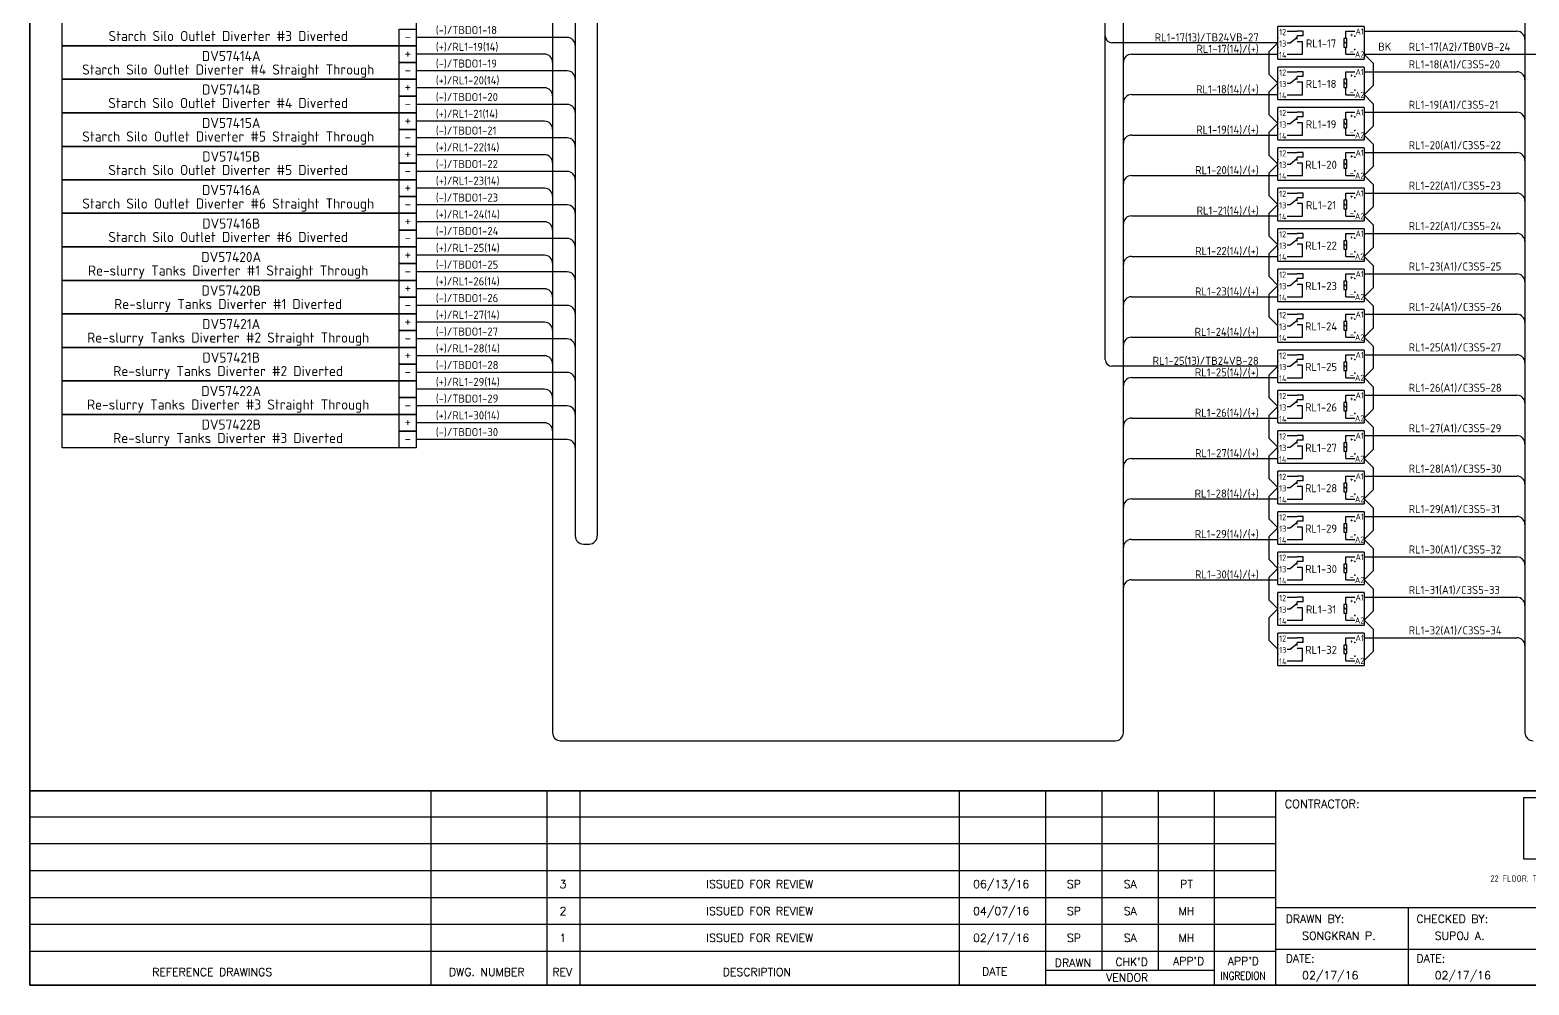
# Model space of a CAD drawing. Header units: inches. Extents: x 579627 to 667544, y 458630 to 507164.
# Drawn here: x 632609 to 634833, y 489908 to 491325 of the extents above; entities that cross this region are included whole.
import ezdxf
from ezdxf.enums import TextEntityAlignment as Align

# ---------------------------------------------------------------- set-up
doc = ezdxf.new("R2010")
doc.units = ezdxf.units.IN
doc.header["$MEASUREMENT"] = 0
for name, color, linetype in [('GT_1', 9, 'Continuous'), ('HELPPOINT', 7, 'Continuous'), ('MEMBER', 7, 'Continuous'), ('power', 7, 'Continuous')]:
    doc.layers.add(name, color=color, linetype=linetype)
doc.styles.add('HTX11', font='O8111901')
doc.styles.add('ISO3098B', font='ISO3098B.shx')
doc.styles.add('ROMANS', font='romans.shx', dxfattribs={"width": 0.85, "height": 25})

# ---------------------------------------------------------------- blocks, each defined once
blk = doc.blocks.new('TPA')
at = {"color": 0}
for p, q in [((565225.5, 502262.6), (565225.5, 502159)), ((565225.5, 502262.6), (565640.1, 502262.6)), ((565225.5, 502159), (565640.1, 502159))]:
    blk.add_line(p, q, dxfattribs=at)
at = {"layer": 'GT_1', "color": 4, "flags": 128}
for points in [[(563383.4, 501946.4), (563383.4, 502273.8)], [(563578.8, 501946.4), (563578.8, 502273.8)], [(563634.6, 501946.4), (563634.6, 502273.8)], [(564274, 501946.4), (564274, 502273.8)], [(564419.8, 501946.4), (564419.8, 502273.8)], [(564514.7, 501971.1), (564514.7, 502273.8)], [(564609.7, 501971.2), (564609.7, 502273.8)], [(564704.3, 501946.4), (564704.3, 502273.8)], [(564807.7, 501946.4), (564807.7, 502273.8)], [(564807.7, 502229.7), (562706.8, 502229.7)], [(564807.7, 502184.4), (562706.8, 502184.4)], [(564807.7, 502139.1), (562706.8, 502139.1)], [(564807.7, 502093.7), (562706.8, 502093.7)], [(565702.1, 502076.3), (564807.7, 502076.3)], [(565031.3, 501946.4), (565031.3, 502076.3)], [(564807.7, 502048.3), (562706.8, 502048.3)], [(564807.6, 502003), (562706.8, 502003)], [(565702.1, 502006.4), (564807.7, 502006.4)], [(564704.3, 501971.1), (564419.8, 501971.1)]]:
    blk.add_lwpolyline(points, dxfattribs=at)
at = {"layer": 'HELPPOINT', "color": 4, "lineweight": 35}
for p, q in [((562706.8, 501946.4), (562706.8, 505019.3)), ((562706.8, 501946.4), (562706.8, 505019.3)), ((567131, 501946.4), (562706.8, 501946.4)), ((567131, 501946.4), (562706.8, 501946.4))]:
    blk.add_line(p, q, dxfattribs=at)
at = {"layer": 'MEMBER', "color": 4, "lineweight": 35}
blk.add_line((562706.8, 502273.8), (567131, 502273.8), dxfattribs=at)
blk.add_line((562706.8, 502273.8), (567131, 502273.8), dxfattribs=at)
at = {"color": 4, "insert": (565640.9, 502148.9), "char_height": 10.5571, "width": 527.854, "attachment_point": 3, "style": 'ISO3098B'}
blk.add_mtext('ROCKWELL AUTOMATION THAI CO.,LTD.\\P22 FLOOR. TP&T BUILDING. 1 VIBHAVADEE 19, VIBHAVADEE-RANGSIT RD. CHATUCHAK, CHATUCHAK, BANGKOK 10900 THAILAND\\PTEL +66 (0) 2936-1500 FAX +66 (0) 2936-1511', dxfattribs=at)
at = {"style": 'HTX11'}
for tag, p in [('A', (566704.3, 502037.1)), ('B', (567038.2, 501963.3))]:
    blk.add_attdef(tag, text='', height=16.8, dxfattribs=at).set_placement(p, align=Align.MIDDLE_CENTER)
at = {"layer": 'MEMBER', "color": 4, "ltscale": 0.8, "style": 'ROMANS'}
for s, height, p in [('CONTRACTOR:', 14.035, (564822.6, 502244.9)), ('DRAWN BY:', 13.49, (564824.3, 502051.1)), ('CHECKED BY:', 13.495, (565044.7, 502051.1)), ('SONGKRAN P.', 13.495, (564852.1, 502022.7)), ('SUPOJ A.', 13.49, (565075.6, 502022.7)), ("APP'D", 13.49, (564634.3, 501980.1)), ("APP'D", 13.49, (564726.6, 501980.1)), ('DATE:', 13.49, (564824.3, 501984.5)), ('DATE:', 13.49, (565044.7, 501984.5)), ('REFERENCE DRAWINGS', 13.495, (562912.9, 501961.6)), ('DWG. NUMBER', 13.495, (563413.2, 501961.6)), ('REV', 13.49, (563587.7, 501961.6)), ('DESCRIPTION', 13.495, (563875, 501961.6)), ('DATE', 13.49, (564312.3, 501962.5)), ('DRAWN', 13.49, (564435, 501977.3)), ("CHK'D", 13.49, (564537, 501978.7)), ('02/17/16', 13.49, (564852.1, 501956)), ('02/17/16', 13.49, (565075.6, 501956)), ('VENDOR', 13.49, (564521.5, 501952.2))]:
    blk.add_text(s, height=height, dxfattribs=at).set_placement(p)
for s, height, p in [('3', 13.5, (563605.6, 502116.6)), ('ISSUED FOR REVIEW', 13.495, (563937.5, 502116.6)), ('06/13/16', 13.49, (564344.6, 502116.6)), ('SP', 13.49, (564467.2, 502116.6)), ('SA', 13.49, (564562.1, 502116.6)), ('PT', 13.49, (564657, 502116.6)), ('2', 13.5, (563605.6, 502071.2)), ('ISSUED FOR REVIEW', 13.495, (563937.5, 502071.2)), ('04/07/16', 13.49, (564344.6, 502071.2)), ('SP', 13.49, (564467.2, 502071.2)), ('SA', 13.49, (564562.1, 502071.2)), ('MH', 13.49, (564657, 502071.2)), ('1', 13.5, (563605.6, 502025.8)), ('ISSUED FOR REVIEW', 13.495, (563937.5, 502025.8)), ('02/17/16', 13.49, (564344.6, 502025.8)), ('SP', 13.49, (564467.2, 502025.8)), ('SA', 13.49, (564562.1, 502025.8)), ('MH', 13.49, (564657, 502025.8))]:
    blk.add_text(s, height=height, dxfattribs=at).set_placement(p, align=Align.MIDDLE_CENTER)
at = {"layer": 'MEMBER', "color": 4, "ltscale": 0.8, "style": 'ROMANS', "width": 0.8}
blk.add_text('INGREDION', height=13.49, dxfattribs=at).set_placement((564714.3, 501955.4))
blk = doc.blocks.new('700RL')
at = {"color": 1}
for p, q in [((625568.7, 491781.9), (625568.7, 491830)), ((625696.8, 491830), (625568.7, 491830)), ((625568.7, 491781.9), (625568.7, 491830)), ((625696.8, 491830), (625696.8, 491781.9)), ((625582.5, 491823), (625597.4, 491823)), ((625582.5, 491806), (625586.6, 491806)), ((625586.6, 491806), (625597.4, 491814.5)), ((625606.3, 491823), (625597.4, 491823)), ((625606.3, 491816.1), (625597.4, 491816.1)), ((625597.4, 491811.5), (625597.4, 491816.1)), ((625604.9, 491807.3), (625597.4, 491807.3)), ((625604.9, 491788.9), (625604.9, 491807.3)), ((625606.3, 491816.1), (625606.3, 491823)), ((625666.4, 491808.2), (625670.9, 491803.7)), ((625669.2, 491823), (625682.9, 491823)), ((625669.2, 491812.2), (625669.2, 491823)), ((625568.7, 491781.9), (625696.8, 491781.9)), ((625582.5, 491788.9), (625604.9, 491788.9)), ((625669.2, 491788.9), (625669.2, 491799.7)), ((625669.2, 491788.9), (625682.9, 491788.9))]:
    blk.add_line(p, q, dxfattribs=at)
blk.add_lwpolyline([(625670.9, 491799.7), (625670.9, 491812.2), (625666.4, 491812.2), (625666.4, 491799.7)], close=True, dxfattribs=at)
for p in [(625568.7, 491813), (625682.9, 491816), (625568.7, 491799), (625682.9, 491795.9)]:
    blk.add_point(p, dxfattribs=at)
at = {"color": 1, "style": 'ISO3098B'}
for s, p in [('12', (625575.8, 491821.8)), ('A1', (625690, 491822.7)), ('13', (625575.8, 491804.8)), ('+', (625678.2, 491818.4)), ('+', (625678.2, 491818.4)), ('14', (625575.8, 491787.8)), ('-', (625678.2, 491793.3)), ('A2', (625690, 491788.7))]:
    blk.add_text(s, height=9.12, dxfattribs=at).set_placement(p, align=Align.MIDDLE)

msp = doc.modelspace()

# ---------------------------------------------------------------- linework, layer by layer
at = {"color": 1}
for p, q in [((634204.6, 490836), (634204.6, 492337)), ((634460.9, 491306), (634214.6, 491306)), ((634460.9, 491306), (634447.5, 491292.6)), ((634447.5, 491292.6), (634447.5, 491259.4)), ((634460.9, 491246), (634447.5, 491259.4)), ((634460.9, 491246), (634447.5, 491232.6)), ((634447.5, 491232.6), (634447.5, 491199.4)), ((634460.9, 491186), (634447.5, 491199.4)), ((634460.9, 491186), (634447.5, 491172.6)), ((634447.5, 491172.6), (634447.5, 491139.4)), ((634460.9, 491126), (634447.5, 491139.4)), ((634460.9, 491126), (634447.5, 491112.6)), ((634447.5, 491112.6), (634447.5, 491079.4)), ((634460.9, 491066), (634447.5, 491079.4)), ((634460.9, 491066), (634447.5, 491052.6)), ((634447.5, 491052.6), (634447.5, 491019.4)), ((634460.9, 491006), (634447.5, 491019.4)), ((634460.9, 491006), (634447.5, 490992.6)), ((634447.5, 490992.6), (634447.5, 490959.4)), ((634460.9, 490946), (634447.5, 490959.4)), ((634460.9, 490946), (634447.5, 490932.6)), ((634447.5, 490932.6), (634447.5, 490899.4)), ((634460.9, 490886), (634447.5, 490899.4)), ((634460.9, 490826), (634214.6, 490826)), ((634460.9, 490826), (634447.5, 490812.6)), ((634447.5, 490812.6), (634447.5, 490779.4)), ((634460.9, 490766), (634447.5, 490779.4)), ((634460.9, 490766), (634447.5, 490752.6)), ((634447.5, 490752.6), (634447.5, 490719.4)), ((634460.9, 490706), (634447.5, 490719.4)), ((634460.9, 490706), (634447.5, 490692.6)), ((634447.5, 490692.6), (634447.5, 490659.4)), ((634460.9, 490646), (634447.5, 490659.4)), ((634460.9, 490646), (634447.5, 490632.6)), ((634447.5, 490632.6), (634447.5, 490599.4)), ((634460.9, 490586), (634447.5, 490599.4)), ((634460.9, 490586), (634447.5, 490572.6)), ((634447.5, 490572.6), (634447.5, 490539.4)), ((634460.9, 490526), (634447.5, 490539.4)), ((634460.9, 490526), (634447.5, 490512.6)), ((634447.5, 490512.6), (634447.5, 490479.4)), ((634460.9, 490466), (634447.5, 490479.4)), ((634460.9, 490466), (634447.5, 490452.6)), ((634447.5, 490452.6), (634447.5, 490419.4)), ((634460.9, 490406), (634447.5, 490419.4))]:
    msp.add_line(p, q, dxfattribs=at)
at = {"color": 4}
for p, q in [((634827.5, 492271), (634827.5, 490282.1)), ((634231.5, 490282.1), (634231.5, 492237)), ((633384.5, 492172.1), (633384.5, 490282.1)), ((634588.9, 491323), (634815.5, 491323)), ((633372.5, 491289.1), (633181.9, 491289.1)), ((634243.5, 491289), (634460.9, 491289)), ((634588.9, 491263), (634815.5, 491263)), ((633372.5, 491239.3), (633181.9, 491239.3)), ((634243.5, 491229), (634460.9, 491229)), ((633372.5, 491189.6), (633181.9, 491189.6)), ((634588.9, 491203), (634815.5, 491203)), ((634243.5, 491169), (634460.9, 491169)), ((633372.5, 491139.9), (633181.9, 491139.9)), ((634588.9, 491143), (634815.5, 491143)), ((634243.5, 491109), (634460.9, 491109)), ((633372.5, 491090.2), (633181.9, 491090.2)), ((634588.9, 491083), (634815.5, 491083)), ((634243.5, 491049), (634460.9, 491049)), ((633372.5, 491040.4), (633181.9, 491040.4)), ((634588.9, 491023), (634815.5, 491023)), ((633372.5, 490990.7), (633181.9, 490990.7)), ((634243.5, 490989), (634460.9, 490989)), ((634588.9, 490963), (634815.5, 490963)), ((633372.5, 490941), (633181.9, 490941)), ((634243.5, 490929), (634460.9, 490929)), ((634588.9, 490903), (634815.5, 490903)), ((633372.5, 490891.3), (633181.9, 490891.3)), ((634243.5, 490869), (634460.9, 490869)), ((633372.5, 490841.5), (633181.9, 490841.5)), ((634588.9, 490843), (634815.5, 490843)), ((634243.5, 490809), (634460.9, 490809)), ((633372.5, 490791.8), (633181.9, 490791.8)), ((634588.9, 490783), (634815.5, 490783)), ((633372.5, 490742.1), (633181.9, 490742.1)), ((634243.5, 490749), (634460.9, 490749)), ((634588.9, 490723), (634815.5, 490723)), ((634243.5, 490689), (634460.9, 490689)), ((634588.9, 490663), (634815.5, 490663)), ((634243.5, 490629), (634460.9, 490629)), ((634588.9, 490603), (634815.5, 490603)), ((634243.5, 490569), (634460.9, 490569)), ((634588.9, 490543), (634815.5, 490543)), ((634243.5, 490509), (634460.9, 490509)), ((634588.9, 490483), (634815.5, 490483)), ((634588.9, 490423), (634815.5, 490423)), ((633396.5, 490270.1), (634219.5, 490270.1))]:
    msp.add_line(p, q, dxfattribs=at)
at = {"color": 0}
for p, q in [((633418.2, 492147.2), (633418.2, 490574.1)), ((633450.9, 492147.2), (633450.9, 490574.1)), ((633406.2, 491313.9), (633181.9, 491313.9)), ((634588.9, 491289), (634602.3, 491275.6)), ((634588.9, 491289), (634861.4, 491289)), ((634602.3, 491275.6), (634602.3, 491242.4)), ((633406.2, 491264.2), (633181.9, 491264.2)), ((634588.9, 491229), (634602.3, 491242.4)), ((634588.9, 491229), (634602.3, 491215.6)), ((633406.2, 491214.5), (633181.9, 491214.5)), ((634602.3, 491215.6), (634602.3, 491182.4)), ((634588.9, 491169), (634602.3, 491182.4)), ((633406.2, 491164.8), (633181.9, 491164.8)), ((634588.9, 491169), (634602.3, 491155.6)), ((634602.3, 491155.6), (634602.3, 491122.4)), ((633406.2, 491115), (633181.9, 491115)), ((634588.9, 491109), (634602.3, 491122.4)), ((634588.9, 491109), (634602.3, 491095.6)), ((634602.3, 491095.6), (634602.3, 491062.4)), ((633406.2, 491065.3), (633181.9, 491065.3)), ((634588.9, 491049), (634602.3, 491062.4)), ((634588.9, 491049), (634602.3, 491035.6)), ((634602.3, 491035.6), (634602.3, 491002.4)), ((633406.2, 491015.6), (633181.9, 491015.6)), ((634588.9, 490989), (634602.3, 491002.4)), ((634588.9, 490989), (634602.3, 490975.6)), ((633406.2, 490965.9), (633181.9, 490965.9)), ((634602.3, 490975.6), (634602.3, 490942.4)), ((634588.9, 490929), (634602.3, 490942.4)), ((633406.2, 490916.1), (633181.9, 490916.1)), ((634588.9, 490929), (634602.3, 490915.6)), ((634602.3, 490915.6), (634602.3, 490882.4)), ((634588.9, 490869), (634602.3, 490882.4)), ((633406.2, 490866.4), (633181.9, 490866.4)), ((634588.9, 490869), (634602.3, 490855.6)), ((634602.3, 490855.6), (634602.3, 490822.4)), ((633406.2, 490816.7), (633181.9, 490816.7)), ((634588.9, 490809), (634602.3, 490822.4)), ((634588.9, 490809), (634602.3, 490795.6)), ((634602.3, 490795.6), (634602.3, 490762.4)), ((633406.2, 490767), (633181.9, 490767)), ((634588.9, 490749), (634602.3, 490762.4)), ((634588.9, 490749), (634602.3, 490735.6)), ((633406.2, 490717.2), (633181.9, 490717.2)), ((634602.3, 490735.6), (634602.3, 490702.4)), ((634588.9, 490689), (634602.3, 490702.4)), ((634588.9, 490689), (634602.3, 490675.6)), ((634602.3, 490675.6), (634602.3, 490642.4)), ((634588.9, 490629), (634602.3, 490642.4)), ((634588.9, 490629), (634602.3, 490615.6)), ((634602.3, 490615.6), (634602.3, 490582.4)), ((634588.9, 490569), (634602.3, 490582.4)), ((633430.2, 490562.1), (633438.9, 490562.1)), ((634588.9, 490569), (634602.3, 490555.6)), ((634602.3, 490555.6), (634602.3, 490522.4)), ((634588.9, 490509), (634602.3, 490522.4)), ((634588.9, 490509), (634602.3, 490495.6)), ((634602.3, 490495.6), (634602.3, 490462.4)), ((634588.9, 490449), (634602.3, 490462.4)), ((634588.9, 490449), (634602.3, 490435.6)), ((634602.3, 490435.6), (634602.3, 490402.4)), ((634588.9, 490389), (634602.3, 490402.4))]:
    msp.add_line(p, q, dxfattribs=at)
at = {"color": 2}
for points in [[(632656.6, 491351.2), (633181.9, 491351.2), (633181.9, 491301.5), (632656.6, 491301.5)], [(632656.6, 491301.5), (633181.9, 491301.5), (633181.9, 491251.8), (632656.6, 491251.8)], [(632656.6, 491251.8), (633181.9, 491251.8), (633181.9, 491202), (632656.6, 491202)], [(632656.6, 491202), (633181.9, 491202), (633181.9, 491152.3), (632656.6, 491152.3)], [(632656.6, 491152.3), (633181.9, 491152.3), (633181.9, 491102.6), (632656.6, 491102.6)], [(632656.6, 491102.6), (633181.9, 491102.6), (633181.9, 491052.9), (632656.6, 491052.9)], [(632656.6, 491052.9), (633181.9, 491052.9), (633181.9, 491003.2), (632656.6, 491003.2)], [(632656.6, 491003.2), (633181.9, 491003.2), (633181.9, 490953.4), (632656.6, 490953.4)], [(632656.6, 490953.4), (633181.9, 490953.4), (633181.9, 490903.7), (632656.6, 490903.7)], [(632656.6, 490903.7), (633181.9, 490903.7), (633181.9, 490854), (632656.6, 490854)], [(632656.6, 490854), (633181.9, 490854), (633181.9, 490804.3), (632656.6, 490804.3)], [(632656.6, 490804.3), (633181.9, 490804.3), (633181.9, 490754.5), (632656.6, 490754.5)], [(632656.6, 490754.5), (633181.9, 490754.5), (633181.9, 490704.8), (632656.6, 490704.8)]]:
    msp.add_lwpolyline(points, close=True, dxfattribs=at)
at = {"color": 0}
for points in [[(633157, 491326.4), (633181.9, 491326.4), (633181.9, 491301.5), (633157, 491301.5)], [(633157, 491276.6), (633181.9, 491276.6), (633181.9, 491251.8), (633157, 491251.8)], [(633157, 491226.9), (633181.9, 491226.9), (633181.9, 491202), (633157, 491202)], [(633157, 491177.2), (633181.9, 491177.2), (633181.9, 491152.3), (633157, 491152.3)], [(633157, 491127.5), (633181.9, 491127.5), (633181.9, 491102.6), (633157, 491102.6)], [(633157, 491077.7), (633181.9, 491077.7), (633181.9, 491052.9), (633157, 491052.9)], [(633157, 491028), (633181.9, 491028), (633181.9, 491003.2), (633157, 491003.2)], [(633157, 490978.3), (633181.9, 490978.3), (633181.9, 490953.4), (633157, 490953.4)], [(633157, 490928.6), (633181.9, 490928.6), (633181.9, 490903.7), (633157, 490903.7)], [(633157, 490878.8), (633181.9, 490878.8), (633181.9, 490854), (633157, 490854)], [(633157, 490829.1), (633181.9, 490829.1), (633181.9, 490804.3), (633157, 490804.3)], [(633157, 490779.4), (633181.9, 490779.4), (633181.9, 490754.5), (633157, 490754.5)], [(633157, 490729.7), (633181.9, 490729.7), (633181.9, 490704.8), (633157, 490704.8)]]:
    msp.add_lwpolyline(points, close=True, dxfattribs=at)
at = {"color": 1}
for points in [[(633157, 491301.5), (633181.9, 491301.5), (633181.9, 491276.6), (633157, 491276.6)], [(633157, 491251.8), (633181.9, 491251.8), (633181.9, 491226.9), (633157, 491226.9)], [(633157, 491202), (633181.9, 491202), (633181.9, 491177.2), (633157, 491177.2)], [(633157, 491152.3), (633181.9, 491152.3), (633181.9, 491127.5), (633157, 491127.5)], [(633157, 491102.6), (633181.9, 491102.6), (633181.9, 491077.7), (633157, 491077.7)], [(633157, 491052.9), (633181.9, 491052.9), (633181.9, 491028), (633157, 491028)], [(633157, 491003.2), (633181.9, 491003.2), (633181.9, 490978.3), (633157, 490978.3)], [(633157, 490953.4), (633181.9, 490953.4), (633181.9, 490928.6), (633157, 490928.6)], [(633157, 490903.7), (633181.9, 490903.7), (633181.9, 490878.8), (633157, 490878.8)], [(633157, 490854), (633181.9, 490854), (633181.9, 490829.1), (633157, 490829.1)], [(633157, 490804.3), (633181.9, 490804.3), (633181.9, 490779.4), (633157, 490779.4)], [(633157, 490754.5), (633181.9, 490754.5), (633181.9, 490729.7), (633157, 490729.7)]]:
    msp.add_lwpolyline(points, close=True, dxfattribs=at)
for centre in [(634214.6, 491316), (634214.6, 490836)]:
    msp.add_arc(centre, 10, 180, 270, dxfattribs=at)
at = {"color": 4}
for centre, start, end in [((634815.5, 491311), 0, 90), ((633372.5, 491277.1), 0, 90), ((634243.5, 491277), 90, 180), ((634815.5, 491251), 0, 90), ((633372.5, 491227.3), 0, 90), ((634243.5, 491217), 90, 180), ((633372.5, 491177.6), 0, 90), ((634815.5, 491191), 0, 90), ((634243.5, 491157), 90, 180), ((633372.5, 491127.9), 0, 90), ((634815.5, 491131), 0, 90), ((634243.5, 491097), 90, 180), ((633372.5, 491078.2), 0, 90), ((634815.5, 491071), 0, 90), ((634243.5, 491037), 90, 180), ((633372.5, 491028.4), 0, 90), ((634815.5, 491011), 0, 90), ((633372.5, 490978.7), 0, 90), ((634243.5, 490977), 90, 180), ((634815.5, 490951), 0, 90), ((633372.5, 490929), 0, 90), ((634243.5, 490917), 90, 180), ((634815.5, 490891), 0, 90), ((633372.5, 490879.3), 0, 90), ((634243.5, 490857), 90, 180), ((633372.5, 490829.5), 0, 90), ((634815.5, 490831), 0, 90), ((634243.5, 490797), 90, 180), ((633372.5, 490779.8), 0, 90), ((634815.5, 490771), 0, 90), ((633372.5, 490730.1), 0, 90), ((634243.5, 490737), 90, 180), ((634815.5, 490711), 0, 90), ((634243.5, 490677), 90, 180), ((634815.5, 490651), 0, 90), ((634243.5, 490617), 90, 180), ((634815.5, 490591), 0, 90), ((634243.5, 490557), 90, 180), ((634815.5, 490531), 0, 90), ((634243.5, 490497), 90, 180), ((634815.5, 490471), 0, 90), ((634815.5, 490411), 0, 90), ((633396.5, 490282.1), 180, 270), ((634219.5, 490282.1), 270, 0), ((634839.5, 490282.1), 180, 270)]:
    msp.add_arc(centre, 12, start, end, dxfattribs=at)
at = {"color": 0}
for centre, start, end in [((633406.2, 491301.9), 0, 90), ((633406.2, 491252.2), 0, 90), ((633406.2, 491202.5), 0, 90), ((633406.2, 491152.8), 0, 90), ((633406.2, 491103), 0, 90), ((633406.2, 491053.3), 0, 90), ((633406.2, 491003.6), 0, 90), ((633406.2, 490953.9), 0, 90), ((633406.2, 490904.1), 0, 90), ((633406.2, 490854.4), 0, 90), ((633406.2, 490804.7), 0, 90), ((633406.2, 490755), 0, 90), ((633406.2, 490705.2), 0, 90), ((633430.2, 490574.1), 180, 270), ((633438.9, 490574.1), 270, 360)]:
    msp.add_arc(centre, 12, start, end, dxfattribs=at)

# ---------------------------------------------------------------- block references
at = {"xscale": 0.8800000000046566, "yscale": 0.8800000000046566, "zscale": 0.8800000000000001}
msp.add_blockref('TPA', (137427, 48194.8), dxfattribs=at)
at = {"color": 0}
for p in [(8892.2, -500), (8892.2, -560), (8892.2, -620), (8892.2, -680), (8892.2, -740), (8892.2, -800), (8892.2, -860), (8892.2, -920), (8892.2, -980), (8892.2, -1040), (8892.2, -1100), (8892.2, -1160), (8892.2, -1220), (8892.2, -1280), (8892.2, -1340), (8892.2, -1400)]:
    msp.add_blockref('700RL', p, dxfattribs=at)

# ---------------------------------------------------------------- texts
at = {"color": 4, "style": 'ISO3098B'}
for s, p in [('Starch Silo Outlet Diverter #3 Diverted ', (632907.7, 491316)), ('DV57414A', (632907.7, 491286.3)), ('Starch Silo Outlet Diverter #4 Straight Through ', (632907.7, 491266.3)), ('DV57414B', (632907.7, 491236.6)), ('Starch Silo Outlet Diverter #4 Diverted ', (632907.7, 491216.6)), ('DV57415A', (632907.7, 491186.9)), ('Starch Silo Outlet Diverter #5 Straight Through ', (632907.7, 491166.9)), ('DV57415B', (632907.7, 491137.2)), ('Starch Silo Outlet Diverter #5 Diverted ', (632907.7, 491117.2)), ('DV57416A', (632907.7, 491087.4)), ('Starch Silo Outlet Diverter #6 Straight Through ', (632907.7, 491067.4)), ('DV57416B', (632907.7, 491037.7)), ('Starch Silo Outlet Diverter #6 Diverted ', (632907.7, 491017.7)), ('DV57420A', (632907.7, 490988)), ('Re-slurry Tanks Diverter #1 Straight Through ', (632907.7, 490968)), ('DV57420B', (632907.7, 490938.3)), ('Re-slurry Tanks Diverter #1 Diverted ', (632907.7, 490918.3)), ('DV57421A', (632907.7, 490888.5)), ('Re-slurry Tanks Diverter #2 Straight Through ', (632907.7, 490868.5)), ('Re-slurry Tanks Diverter #2 Diverted ', (632907.7, 490818.8)), ('DV57421B', (632907.7, 490838.8)), ('DV57422A', (632907.7, 490789.1)), ('Re-slurry Tanks Diverter #3 Straight Through ', (632907.7, 490769.1)), ('DV57422B', (632907.7, 490739.4)), ('Re-slurry Tanks Diverter #3 Diverted ', (632907.7, 490719.4))]:
    msp.add_text(s, height=15, dxfattribs=at).set_placement(p, align=Align.MIDDLE_CENTER)
at = {"color": 0, "style": 'ISO3098B'}
for s, p in [('(-)/TBDO1-18', (633211.2, 491318.9)), ('BK', (634609.8, 491294.2)), ('RL1-17(A2)/TB0VB-24', (634654.9, 491294)), ('(-)/TBDO1-19', (633211.2, 491269.2)), ('(-)/TBDO1-20', (633211.2, 491219.5)), ('(-)/TBDO1-21', (633211.2, 491169.7)), ('(-)/TBDO1-22', (633211.2, 491120)), ('(-)/TBDO1-23', (633211.2, 491070.3)), ('(-)/TBDO1-24', (633211.2, 491020.6)), ('(-)/TBDO1-25', (633211.2, 490970.8)), ('(-)/TBDO1-26', (633211.2, 490921.1)), ('(-)/TBDO1-27', (633211.2, 490871.4)), ('(-)/TBDO1-28', (633211.2, 490821.7)), ('(-)/TBDO1-29', (633211.2, 490772)), ('(-)/TBDO1-30', (633211.2, 490722.2))]:
    msp.add_text(s, height=12, dxfattribs=at).set_placement(p)
at = {"color": 1, "style": 'ISO3098B'}
for s, p in [('RL1-17(13)/TB24VB-27', (634432.4, 491308)), ('RL1-25(13)/TB24VB-28', (634432.4, 490828))]:
    msp.add_text(s, height=12, dxfattribs=at).set_placement(p, align=Align.RIGHT)
at = {"color": 4, "style": 'ISO3098B'}
for s, p in [('(+)/RL1-19(14)', (633211.2, 491294)), ('RL1-18(A1)/C3S5-20', (634654.9, 491268)), ('(+)/RL1-20(14)', (633211.2, 491244.3)), ('(+)/RL1-21(14)', (633211.2, 491194.6)), ('RL1-19(A1)/C3S5-21', (634654.9, 491208)), ('RL1-20(A1)/C3S5-22', (634654.9, 491148)), ('(+)/RL1-22(14)', (633211.2, 491144.9)), ('(+)/RL1-23(14)', (633211.2, 491095.2)), ('RL1-22(A1)/C3S5-23', (634654.9, 491088)), ('(+)/RL1-24(14)', (633211.2, 491045.4)), ('RL1-22(A1)/C3S5-24', (634654.9, 491028)), ('(+)/RL1-25(14)', (633211.2, 490995.7)), ('RL1-23(A1)/C3S5-25', (634654.9, 490968)), ('(+)/RL1-26(14)', (633211.2, 490946)), ('RL1-24(A1)/C3S5-26', (634654.9, 490908)), ('(+)/RL1-27(14)', (633211.2, 490896.3)), ('(+)/RL1-28(14)', (633211.2, 490846.5)), ('RL1-25(A1)/C3S5-27', (634654.9, 490848)), ('(+)/RL1-29(14)', (633211.2, 490796.8)), ('RL1-26(A1)/C3S5-28', (634654.9, 490788)), ('(+)/RL1-30(14)', (633211.2, 490747.1)), ('RL1-27(A1)/C3S5-29', (634654.9, 490728)), ('RL1-28(A1)/C3S5-30', (634654.9, 490668)), ('RL1-29(A1)/C3S5-31', (634654.9, 490608)), ('RL1-30(A1)/C3S5-32', (634654.9, 490548)), ('RL1-31(A1)/C3S5-33', (634654.9, 490488)), ('RL1-32(A1)/C3S5-34', (634654.9, 490428))]:
    msp.add_text(s, height=12, dxfattribs=at).set_placement(p)
for s, p in [('RL1-17(14)/(+)', (634432.4, 491291)), ('RL1-18(14)/(+)', (634432.4, 491231)), ('RL1-19(14)/(+)', (634432.4, 491171)), ('RL1-20(14)/(+)', (634432.4, 491111)), ('RL1-21(14)/(+)', (634432.4, 491051)), ('RL1-22(14)/(+)', (634432.4, 490991)), ('RL1-23(14)/(+)', (634432.4, 490931)), ('RL1-24(14)/(+)', (634432.4, 490871)), ('RL1-25(14)/(+)', (634432.4, 490811)), ('RL1-26(14)/(+)', (634432.4, 490751)), ('RL1-27(14)/(+)', (634432.4, 490691)), ('RL1-28(14)/(+)', (634432.4, 490631)), ('RL1-29(14)/(+)', (634432.4, 490571)), ('RL1-30(14)/(+)', (634432.4, 490511))]:
    msp.add_text(s, height=12, dxfattribs=at).set_placement(p, align=Align.RIGHT)
at = {"color": 0, "style": 'ISO3098B'}
for s, p in [('RL1-17', (634524.9, 491305)), ('RL1-18', (634524.9, 491245)), ('RL1-19', (634524.9, 491185)), ('RL1-20', (634524.9, 491125)), ('RL1-21', (634524.9, 491065)), ('RL1-22', (634524.9, 491005)), ('RL1-23', (634524.9, 490945)), ('RL1-24', (634524.9, 490885)), ('RL1-25', (634524.9, 490825)), ('RL1-26', (634524.9, 490765)), ('RL1-27', (634524.9, 490705)), ('RL1-28', (634524.9, 490645)), ('RL1-29', (634524.9, 490585)), ('RL1-30', (634524.9, 490525)), ('RL1-31', (634524.9, 490465)), ('RL1-32', (634524.9, 490405))]:
    msp.add_text(s, height=12, dxfattribs=at).set_placement(p, align=Align.MIDDLE_CENTER)
at = {"layer": 'power', "color": 0, "style": 'ISO3098B'}
for p in [(633169.7, 491315.6), (633169.7, 491265.9), (633169.7, 491216.2), (633169.7, 491166.5), (633169.7, 491116.7), (633169.7, 491067), (633169.7, 491017.3), (633169.7, 490967.6), (633169.7, 490917.8), (633169.7, 490868.1), (633169.7, 490818.4), (633169.7, 490768.7), (633169.7, 490718.9)]:
    msp.add_text('-', height=15, dxfattribs=at).set_placement(p, align=Align.MIDDLE_CENTER)
at = {"layer": 'power', "color": 1, "style": 'ISO3098B'}
for p in [(633169.7, 491290.7), (633169.7, 491241), (633169.7, 491191.3), (633169.7, 491141.5), (633169.7, 491091.8), (633169.7, 491042.1), (633169.7, 490992.4), (633169.7, 490942.7), (633169.7, 490892.9), (633169.7, 490843.2), (633169.7, 490743.8)]:
    msp.add_text('+', height=15, dxfattribs=at).set_placement(p, align=Align.MIDDLE_CENTER)

doc.saveas('drawing.dxf')
